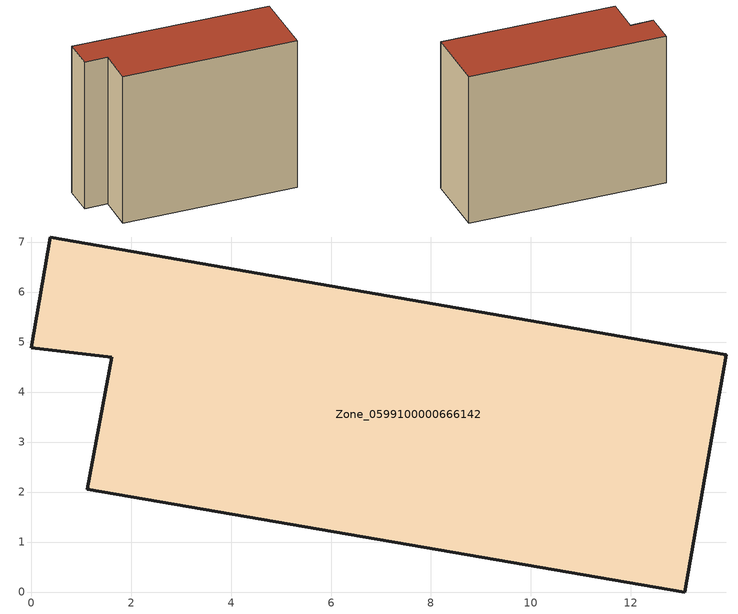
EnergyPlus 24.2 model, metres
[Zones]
Zone_0599100000666142
 floor ground (C_G): 13.91,4.74 13.08,0 1.12,2.06 1.61,4.7 0,4.89 0.39,7.1 z0
 wall outside (C_F): 13.08,0 13.91,4.74 0.39,7.1 0,4.89 1.61,4.7 1.12,2.06 13.08,0 z0:10.91
 roof outside (C_R): 1.12,2.06 13.08,0 13.91,4.74 0.39,7.1 0,4.89 1.61,4.7 z10.91
[BUILDING]
Pand.0599100000666142: North Axis=0; Terrain=City; Loads Convergence Tolerance Value=0.04; Temperature Convergence Tolerance Value=0.4; Solar Distribution=FullExterior; Maximum Number of Warmup Days=25; Minimum Number of Warmup Days=1
[Site:Location]
Rotterdam.The.Hague.AP_ZH_NLD Design_Conditions: Latitude=51.96; Longitude=4.45; Time Zone=1; Elevation=-4.5
[SITE:GROUNDTEMPERATURE:BUILDINGSURFACE]
18, 18, 18, 18, 18, 18, 18, 18, 18, 18, 18, 18
[MATERIAL] Thermal Absorptance=0.9; Solar Absorptance=0.7; Visible Absorptance=0.7
Name | Roughness | Thickness | Conductivity | Density | Specific Heat
G.TI.1946 | MediumSmooth | 0.15 | 1 | 540 | 1210
F.TI.1946 | Rough | 0.3 | 0.857143 | 1920 | 840
R.TI.1946 | MediumRough | 0.2 | 0.1 | 1500 | 1000
[CONSTRUCTION]
C_G: G.TI.1946
C_F: F.TI.1946
C_R: R.TI.1946
[ZONE]
Zone_0599100000666142: Type=1; Multiplier=1; Ceiling Height=Autocalculate; Volume=Autocalculate; Floor Area=autocalculate; Part of Total Floor Area=Yes
[ZONEINFILTRATION:DESIGNFLOWRATE]
Infil_Zone_0599100000666142: Zone or ZoneList or Space or SpaceList=Zone_0599100000666142; Schedule=AlwaysOn; Design Flow Rate Calculation Method=Flow/Area; Flow Rate per Floor Area=0.003; Constant Term Coefficient=1; Temperature Term Coefficient=0; Velocity Term Coefficient=0; Velocity Squared Term Coefficient=0
[HVACTEMPLATE:ZONE:IDEALLOADSAIRSYSTEM]
Zone_0599100000666142: Maximum Heating Supply Air Temperature=50; Minimum Cooling Supply Air Temperature=13; Maximum Heating Supply Air Humidity Ratio=0.0156; Minimum Cooling Supply Air Humidity Ratio=0.0077; Heating Limit=NoLimit; Cooling Limit=NoLimit; Dehumidification Control Type=ConstantSensibleHeatRatio; Cooling Sensible Heat Ratio=0.7; Dehumidification Setpoint=60; Humidification Control Type=None; Humidification Setpoint=30; Outdoor Air Method=None; Outdoor Air Flow Rate per Person=0.00944; Outdoor Air Flow Rate per Zone Floor Area=0; Outdoor Air Flow Rate per Zone=0; Demand Controlled Ventilation Type=None; Outdoor Air Economizer Type=NoEconomizer; Heat Recovery Type=None; Sensible Heat Recovery Effectiveness=0.7; Latent Heat Recovery Effectiveness=0.65
[ZONECONTROL:THERMOSTAT]
ThermostatControl_Zone_0599100000666142: Zone or ZoneList=Zone_0599100000666142; Control Type Schedule=DualSetpointControlType; Control 1=Thermostat_Zone_0599100000666142; Temperature Difference Between Cutout And Setpoint=0
[THERMOSTATSETPOINT:DUALSETPOINT]
Thermostat_Zone_0599100000666142: Heating Setpoint Temperature Schedule=HeatingSetpoint_Zone_0599100000666142; Cooling Setpoint Temperature Schedule=CoolingSetpoint_Zone_0599100000666142
[SCHEDULE:COMPACT]
HeatingSetpoint_Zone_0599100000666142: Through: 12/31, For: AllDays, Until: 24:00, 21
CoolingSetpoint_Zone_0599100000666142: Through: 12/31, For: AllDays, Until: 24:00, 24
DualSetpointControlType: Through: 12/31, For: AllDays, Until: 24:00, 4
AlwaysOn: Through: 12/31, For: AllDays, Until: 24:00, 1
